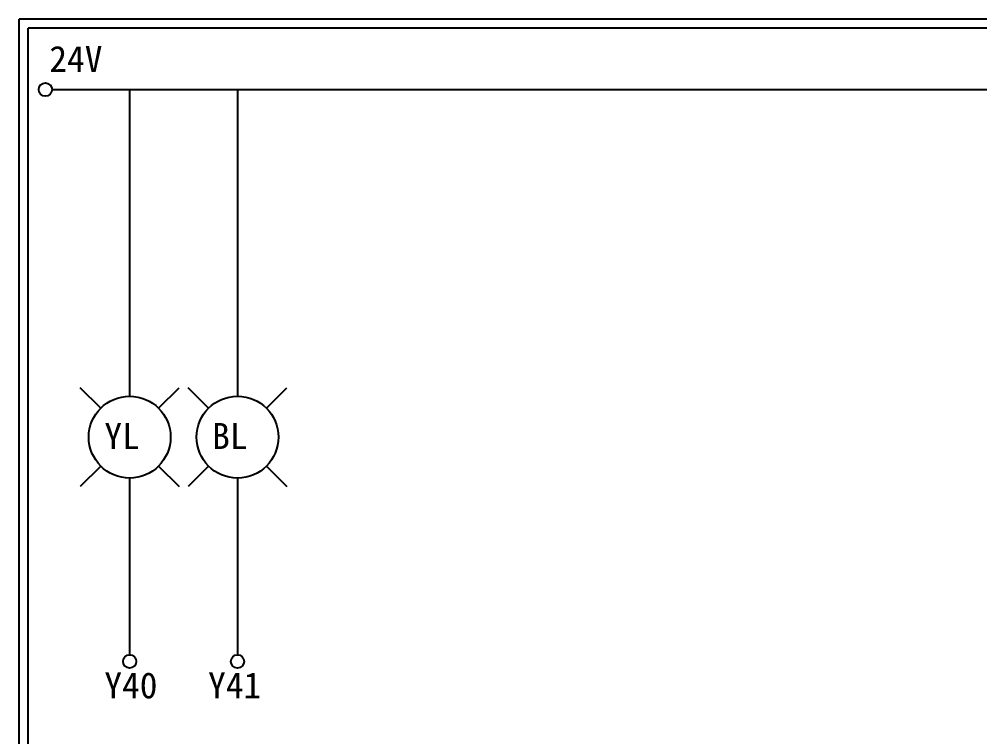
# Model space of a CAD drawing. Extents: x 926 to 1213, y 3 to 207.
# Drawn here: x 925.7 to 1058.6, y 107.6 to 207 of the extents above; entities that cross this region are included whole.
import ezdxf

# ---------------------------------------------------------------- set-up
doc = ezdxf.new("R2010")
doc.units = 0
doc.layers.get('0').update_dxf_attribs({"linetype": 'CONTINUOUS'})
doc.layers.add('圖框層', color=7, linetype='CONTINUOUS')
doc.layers.add('標尺寸層', color=3, linetype='CONTINUOUS')
doc.styles.add('STSL', font='KAIU.TTF')

msp = doc.modelspace()

# ---------------------------------------------------------------- linework, layer by layer
for p, q in [((937.02, 153.12), (934.19, 155.95)), ((945.03, 153.12), (947.86, 155.95)), ((951.94, 153.12), (949.11, 155.95)), ((959.95, 153.12), (962.78, 155.95)), ((937.02, 145.11), (934.19, 142.28)), ((945.03, 145.11), (947.86, 142.28)), ((951.94, 145.11), (949.11, 142.28)), ((959.95, 145.11), (962.78, 142.28))]:
    msp.add_line(p, q)
at = {"layer": '圖框層', "color": 7}
for p, q in [((1212.74, 206.97), (925.74, 206.97)), ((925.74, 3), (925.74, 206.97)), ((1211.49, 205.72), (926.99, 205.72)), ((926.99, 4.25), (926.99, 205.72))]:
    msp.add_line(p, q, dxfattribs=at)
at = {"layer": '標尺寸層', "color": 7}
for p, q in [((930.28, 197.22), (1207.88, 197.22)), ((941.02, 197.22), (941.02, 154.78)), ((955.94, 197.22), (955.94, 154.78)), ((941.02, 143.45), (941.02, 119)), ((955.94, 143.45), (955.94, 119))]:
    msp.add_line(p, q, dxfattribs=at)
for centre, radius in [((929.36, 197.22), 0.92), ((941.02, 149.12), 5.66), ((955.94, 149.12), 5.66), ((941.02, 118.08), 0.92), ((955.94, 118.08), 0.92)]:
    msp.add_circle(centre, radius, dxfattribs=at)

# ---------------------------------------------------------------- texts
at = {"layer": '圖框層', "color": 4, "style": 'STSL'}
for s, p in [('24V', (929.91, 199.68)), ('YL', (937.52, 147.48)), ('BL', (952.43, 147.48)), ('Y40', (937.52, 112.96)), ('Y41', (951.87, 112.96))]:
    msp.add_text(s, height=3.6, dxfattribs=at).set_placement(p)

doc.saveas('drawing.dxf')
